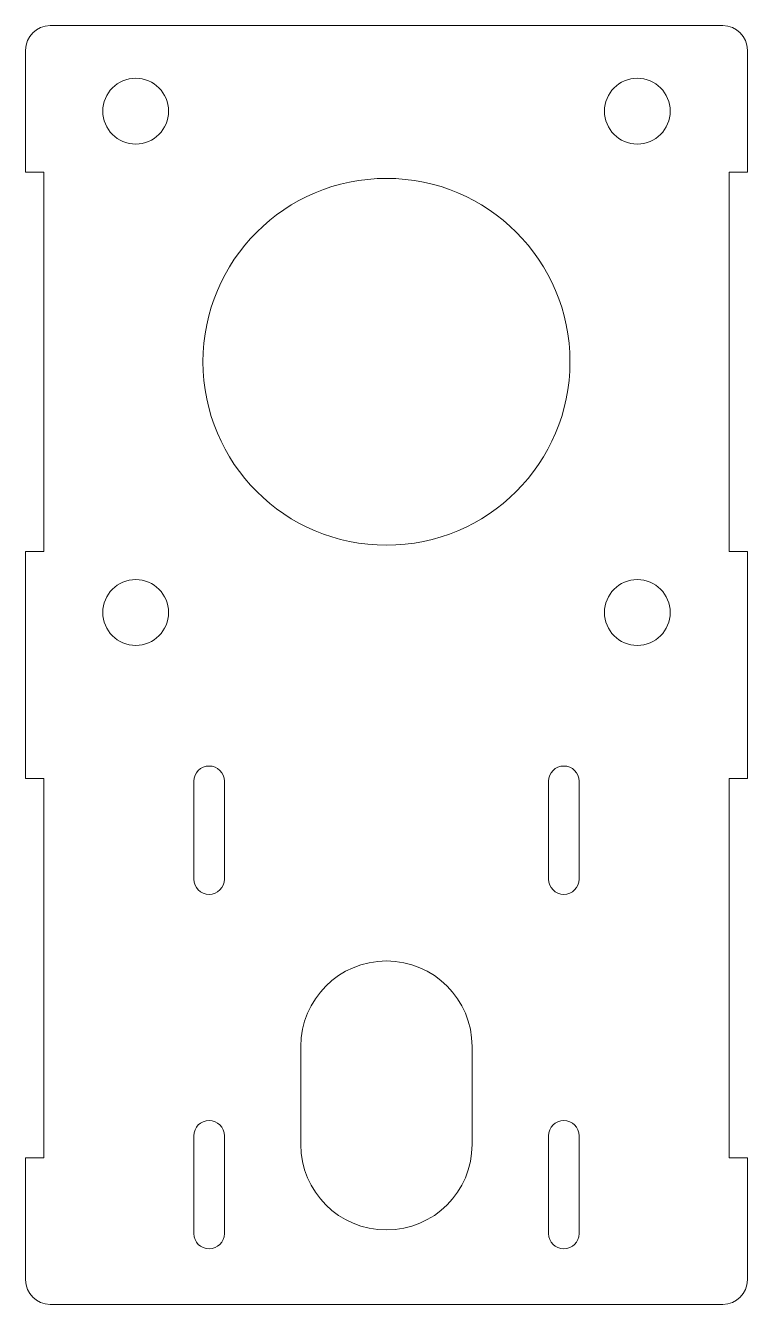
# Model space of a CAD drawing. Header units: inches. Extents: x 1.2 to 8.6, y 4 to 17.1.
import ezdxf

# ---------------------------------------------------------------- set-up
doc = ezdxf.new("R2010")
doc.units = ezdxf.units.IN
doc.header["$MEASUREMENT"] = 0

msp = doc.modelspace()

# ---------------------------------------------------------------- linework, layer by layer
at = {"color": 7, "linetype": 'Continuous', "lineweight": 15}
for p, q in [((8.361, 17.075), (1.486, 17.075)), ((1.236, 16.825), (1.236, 15.575)), ((8.611, 15.575), (8.611, 16.825)), ((1.236, 15.575), (1.423, 15.575)), ((1.423, 15.575), (1.423, 11.7)), ((8.611, 15.575), (8.423, 15.575)), ((8.423, 15.575), (8.423, 11.7)), ((1.236, 11.7), (1.236, 9.377)), ((1.423, 11.7), (1.236, 11.7)), ((8.423, 11.7), (8.611, 11.7)), ((8.611, 9.377), (8.611, 11.7)), ((1.236, 9.377), (1.423, 9.377)), ((1.423, 9.377), (1.423, 5.502)), ((2.955, 9.35), (2.955, 8.35)), ((3.268, 8.35), (3.268, 9.35)), ((6.579, 9.35), (6.579, 8.35)), ((6.892, 8.35), (6.892, 9.35)), ((8.611, 9.377), (8.423, 9.377)), ((8.423, 9.377), (8.423, 5.502)), ((4.048, 6.638), (4.048, 5.638)), ((5.798, 5.638), (5.798, 6.638)), ((2.955, 5.726), (2.955, 4.726)), ((3.268, 4.726), (3.268, 5.726)), ((6.579, 5.726), (6.579, 4.726)), ((6.892, 4.726), (6.892, 5.726)), ((1.236, 5.502), (1.236, 4.252)), ((1.423, 5.502), (1.236, 5.502)), ((8.423, 5.502), (8.611, 5.502)), ((8.611, 4.252), (8.611, 5.502)), ((1.486, 4.002), (8.361, 4.002))]:
    msp.add_line(p, q, dxfattribs=at)
for centre, radius in [((2.361, 16.2), 0.336), ((7.486, 16.2), 0.336), ((4.923, 13.638), 1.875), ((2.361, 11.075), 0.336), ((7.486, 11.075), 0.336)]:
    msp.add_circle(centre, radius, dxfattribs=at)
for centre, radius, start, end in [((1.486, 16.825), 0.25, 90, 180), ((8.361, 16.825), 0.25, 0, 90), ((3.111, 9.35), 0.156, 0, 180), ((6.735, 9.35), 0.156, 0, 180), ((3.111, 8.35), 0.156, 180, 0), ((6.735, 8.35), 0.156, 180, 0), ((4.923, 6.638), 0.875, 0, 180), ((3.111, 5.726), 0.156, 0, 180), ((6.735, 5.726), 0.156, 0, 180), ((4.923, 5.638), 0.875, 180, 0), ((3.111, 4.726), 0.156, 180, 0), ((6.735, 4.726), 0.156, 180, 0), ((1.486, 4.252), 0.25, 180, 270), ((8.361, 4.252), 0.25, 270, 0)]:
    msp.add_arc(centre, radius, start, end, dxfattribs=at)

doc.saveas('drawing.dxf')
